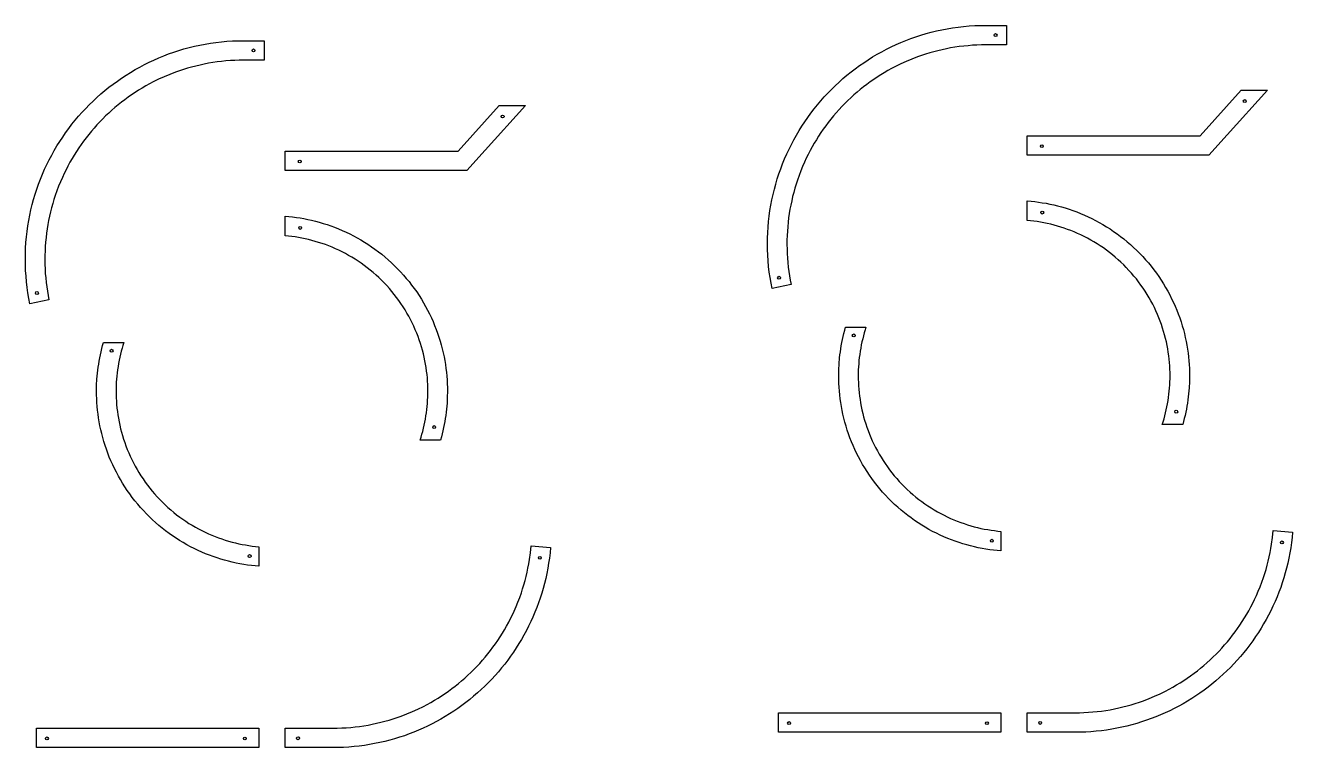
# Model space of a CAD drawing. Header units: millimetres. Extents: x -5172 to 15661, y -1212 to 2364.
# Drawn here: x -5105 to -2505, y 819 to 2301 of the extents above; entities that cross this region are included whole.
import ezdxf

# ---------------------------------------------------------------- set-up
doc = ezdxf.new("R2010")
doc.units = ezdxf.units.MM
doc.layers.get('0').update_dxf_attribs({"color": 18, "true_color": 0x000000})
doc.layers.add('TOP$Visible$Curves', color=1, linetype='Continuous', true_color=0xff0000)

msp = doc.modelspace()

# ---------------------------------------------------------------- linework, layer by layer
at = {"color": 7}
for centre in [(-3114.2, 2280.6), (-4637, 2249.1), (-2603, 2145.2), (-4125.8, 2113.7), (-3019.4, 2052.8), (-4542.2, 2021.3), (-3018.5, 1916.5), (-4541.3, 1885.1), (-3558.6, 1783), (-5081.4, 1751.6), (-3405.4, 1664.6), (-4928.3, 1633.1), (-2743.5, 1508.2), (-4266.3, 1476.7), (-3122, 1243.5), (-2526.7, 1240), (-4644.9, 1212), (-4049.5, 1208.5), (-3538.1, 869.6), (-3132, 869.4), (-3022.8, 869.9), (-5061, 838.1), (-4654.8, 837.9), (-4545.7, 838.4)]:
    msp.add_circle(centre, 3, dxfattribs=at)
at = {"layer": 'TOP$Visible$Curves', "color": 4, "lineweight": -3, "true_color": 0x00ffff}
for points in [[(-3134.1, 2260.6), (-3143.3, 2260.5), (-3152.5, 2260.2), (-3161.6, 2259.6), (-3170.8, 2258.9), (-3179.7, 2258), (-3188.7, 2257), (-3197.6, 2255.7), (-3206.5, 2254.2), (-3215.2, 2252.5), (-3223.8, 2250.7), (-3232.5, 2248.6), (-3241.1, 2246.4), (-3249.5, 2244), (-3257.9, 2241.5), (-3266.2, 2238.7), (-3274.5, 2235.8), (-3286.1, 2231.4), (-3297.5, 2226.6), (-3308.8, 2221.4), (-3320, 2215.9), (-3327.6, 2211.9), (-3335.1, 2207.7), (-3342.6, 2203.4), (-3349.9, 2198.9), (-3357.2, 2194.3), (-3364.3, 2189.5), (-3371.4, 2184.6), (-3378.4, 2179.5), (-3385.2, 2174.3), (-3391.9, 2168.9), (-3398.5, 2163.4), (-3404.9, 2157.8), (-3411.3, 2152), (-3417.5, 2146.2), (-3423.6, 2140.1), (-3429.6, 2134), (-3435.5, 2127.7), (-3441.2, 2121.3), (-3446.8, 2114.8), (-3452.3, 2108.2), (-3457.6, 2101.4), (-3462.7, 2094.6), (-3467.8, 2087.6), (-3472.7, 2080.6), (-3477.4, 2073.4), (-3482, 2066.1), (-3486.5, 2058.7), (-3490.8, 2051.2), (-3494.9, 2043.6), (-3498.9, 2035.9), (-3502.7, 2028.2), (-3506.3, 2020.3), (-3510.3, 2011.2), (-3514.1, 2002), (-3517.6, 1992.7), (-3520.9, 1983.3), (-3523.6, 1974.9), (-3526.2, 1966.5), (-3528.5, 1958), (-3530.7, 1949.5), (-3532.7, 1940.8), (-3534.6, 1932.1), (-3536.2, 1923.4), (-3537.6, 1914.6), (-3538.9, 1905.6), (-3540, 1896.6), (-3540.8, 1887.6), (-3541.5, 1878.6), (-3542, 1869.4), (-3542.3, 1860.1), (-3542.3, 1850.9), (-3542.2, 1841.7), (-3541.9, 1832.4), (-3541.3, 1823.2), (-3540.6, 1814), (-3539.6, 1804.8), (-3538.5, 1795.8), (-3537.1, 1786.8), (-3535.6, 1777.8), (-3533.8, 1768.9), (-3573, 1760.8), (-3575.1, 1771.9), (-3577, 1783.2), (-3578.6, 1794.5), (-3580, 1805.9), (-3581, 1817.4), (-3581.7, 1829), (-3582.2, 1840.6), (-3582.3, 1852.4), (-3582.2, 1863.9), (-3581.8, 1875.4), (-3581, 1886.8), (-3580, 1898.2), (-3578.7, 1909.4), (-3577.2, 1920.6), (-3575.3, 1931.7), (-3573.2, 1942.7), (-3570.9, 1953.6), (-3568.2, 1964.4), (-3565.3, 1975.1), (-3562.2, 1985.6), (-3558.8, 1996.1), (-3555.1, 2006.5), (-3551.3, 2016.7), (-3547.1, 2026.8), (-3542.8, 2036.8), (-3538.1, 2046.7), (-3533.3, 2056.4), (-3528.2, 2066), (-3523, 2075.5), (-3517.5, 2084.8), (-3511.7, 2093.9), (-3505.8, 2103), (-3499.7, 2111.8), (-3493.3, 2120.5), (-3486.7, 2129.1), (-3480, 2137.5), (-3473, 2145.7), (-3465.9, 2153.7), (-3458.6, 2161.6), (-3451.1, 2169.3), (-3443.4, 2176.8), (-3435.5, 2184.1), (-3427.5, 2191.3), (-3419.2, 2198.2), (-3410.9, 2205), (-3402.3, 2211.5), (-3393.6, 2217.9), (-3384.7, 2224), (-3375.7, 2229.9), (-3366.6, 2235.7), (-3357.2, 2241.2), (-3347.8, 2246.5), (-3338.2, 2251.5), (-3328.5, 2256.4), (-3318.6, 2261), (-3308.6, 2265.3), (-3298.5, 2269.5), (-3288.3, 2273.4), (-3277.9, 2277), (-3267.4, 2280.4), (-3256.8, 2283.6), (-3246.2, 2286.4), (-3235.4, 2289.1), (-3224.5, 2291.5), (-3213.5, 2293.6), (-3202.4, 2295.4), (-3191.2, 2297), (-3180, 2298.2), (-3168.6, 2299.3), (-3157.2, 2300), (-3145.7, 2300.4), (-3134.1, 2300.6), (-3092.1, 2300.6), (-3092.1, 2260.6)], [(-4657, 2229.1), (-4666.2, 2229), (-4675.3, 2228.7), (-4684.5, 2228.2), (-4693.6, 2227.5), (-4702.6, 2226.6), (-4711.5, 2225.5), (-4720.4, 2224.2), (-4729.3, 2222.7), (-4738, 2221), (-4746.7, 2219.2), (-4755.3, 2217.2), (-4763.9, 2214.9), (-4772.3, 2212.6), (-4780.7, 2210), (-4789.1, 2207.2), (-4797.3, 2204.3), (-4808.9, 2199.9), (-4820.4, 2195.1), (-4831.7, 2189.9), (-4842.8, 2184.4), (-4850.4, 2180.4), (-4858, 2176.3), (-4865.4, 2171.9), (-4872.8, 2167.4), (-4880, 2162.8), (-4887.2, 2158), (-4894.2, 2153.1), (-4901.2, 2148), (-4908, 2142.8), (-4914.7, 2137.4), (-4921.3, 2131.9), (-4927.8, 2126.3), (-4934.1, 2120.6), (-4940.4, 2114.7), (-4946.5, 2108.6), (-4952.5, 2102.5), (-4958.3, 2096.2), (-4964.1, 2089.8), (-4969.6, 2083.3), (-4975.1, 2076.7), (-4980.4, 2069.9), (-4985.6, 2063.1), (-4990.6, 2056.1), (-4995.5, 2049.1), (-5000.2, 2041.9), (-5004.9, 2034.6), (-5009.3, 2027.2), (-5013.6, 2019.7), (-5017.7, 2012.1), (-5021.7, 2004.4), (-5025.5, 1996.7), (-5029.1, 1988.8), (-5033.1, 1979.7), (-5036.9, 1970.5), (-5040.4, 1961.2), (-5043.7, 1951.8), (-5046.5, 1943.4), (-5049, 1935), (-5051.4, 1926.5), (-5053.6, 1918), (-5055.6, 1909.3), (-5057.4, 1900.6), (-5059, 1891.9), (-5060.5, 1883.1), (-5061.7, 1874.1), (-5062.8, 1865.2), (-5063.7, 1856.1), (-5064.4, 1847.1), (-5064.8, 1837.9), (-5065.1, 1828.7), (-5065.2, 1819.4), (-5065, 1810.2), (-5064.7, 1800.9), (-5064.2, 1791.7), (-5063.4, 1782.5), (-5062.4, 1773.3), (-5061.3, 1764.3), (-5060, 1755.3), (-5058.4, 1746.3), (-5056.7, 1737.4), (-5095.8, 1729.3), (-5098, 1740.4), (-5099.9, 1751.7), (-5101.5, 1763), (-5102.8, 1774.4), (-5103.8, 1785.9), (-5104.6, 1797.5), (-5105, 1809.1), (-5105.2, 1820.9), (-5105, 1832.4), (-5104.6, 1843.9), (-5103.9, 1855.4), (-5102.9, 1866.7), (-5101.6, 1878), (-5100, 1889.1), (-5098.2, 1900.2), (-5096.1, 1911.2), (-5093.7, 1922.1), (-5091.1, 1932.9), (-5088.2, 1943.6), (-5085, 1954.2), (-5081.6, 1964.6), (-5078, 1975), (-5074.1, 1985.2), (-5070, 1995.3), (-5065.6, 2005.3), (-5061, 2015.2), (-5056.2, 2024.9), (-5051.1, 2034.5), (-5045.8, 2044), (-5040.3, 2053.3), (-5034.6, 2062.4), (-5028.6, 2071.5), (-5022.5, 2080.3), (-5016.1, 2089), (-5009.6, 2097.6), (-5002.8, 2106), (-4995.9, 2114.2), (-4988.7, 2122.2), (-4981.4, 2130.1), (-4973.9, 2137.8), (-4966.2, 2145.3), (-4958.3, 2152.6), (-4950.3, 2159.8), (-4942.1, 2166.7), (-4933.7, 2173.5), (-4925.1, 2180), (-4916.4, 2186.4), (-4907.6, 2192.5), (-4898.6, 2198.5), (-4889.4, 2204.2), (-4880.1, 2209.7), (-4870.6, 2215), (-4861, 2220), (-4851.3, 2224.9), (-4841.4, 2229.5), (-4831.4, 2233.8), (-4821.3, 2238), (-4811.1, 2241.9), (-4800.7, 2245.5), (-4790.3, 2248.9), (-4779.7, 2252.1), (-4769, 2255), (-4758.2, 2257.6), (-4747.3, 2260), (-4736.3, 2262.1), (-4725.2, 2263.9), (-4714.1, 2265.5), (-4702.8, 2266.8), (-4691.5, 2267.8), (-4680.1, 2268.5), (-4668.6, 2268.9), (-4657, 2269.1), (-4615, 2269.1), (-4615, 2229.1)], [(-2676.6, 2034.1), (-3049.2, 2034.1), (-3049.2, 2074.1), (-2694.4, 2074.1), (-2610.2, 2167.3), (-2556.4, 2167.3), (-2639, 2075.8)], [(-4199.4, 2002.6), (-4572.1, 2002.6), (-4572.1, 2042.6), (-4217.2, 2042.6), (-4133.1, 2135.9), (-4079.2, 2135.9), (-4161.9, 2044.3)], [(-2730.4, 1481.6), (-2772.3, 1481.6), (-2770.4, 1487.4), (-2768.7, 1493.4), (-2767, 1499.4), (-2765.5, 1505.6), (-2764, 1511.9), (-2762.7, 1518.2), (-2761.5, 1524.6), (-2760.4, 1531), (-2759.4, 1537.4), (-2758.6, 1543.9), (-2757.8, 1550.3), (-2757.3, 1556.7), (-2756.8, 1563.1), (-2756.5, 1569.3), (-2756.3, 1575.5), (-2756.2, 1581.6), (-2756.3, 1588.4), (-2756.5, 1595.3), (-2756.9, 1602.2), (-2757.4, 1609.1), (-2758.1, 1616.1), (-2758.9, 1623.1), (-2759.9, 1630.1), (-2761.1, 1637.2), (-2762.4, 1644.3), (-2763.9, 1651.3), (-2765.6, 1658.4), (-2767.4, 1665.5), (-2769.5, 1672.6), (-2771.6, 1679.7), (-2774, 1686.8), (-2776.6, 1693.8), (-2779.3, 1700.9), (-2782.2, 1707.8), (-2785.3, 1714.8), (-2788.5, 1721.7), (-2791.9, 1728.5), (-2795.5, 1735.3), (-2799.3, 1742), (-2803.3, 1748.6), (-2807.4, 1755.1), (-2811.6, 1761.6), (-2816.1, 1768), (-2820.7, 1774.2), (-2825.4, 1780.4), (-2830.3, 1786.4), (-2835.4, 1792.3), (-2840.6, 1798.1), (-2846, 1803.8), (-2851.4, 1809.4), (-2857, 1814.8), (-2862.8, 1820), (-2868.6, 1825.1), (-2874.6, 1830.1), (-2880.7, 1834.9), (-2886.8, 1839.5), (-2893.1, 1844), (-2899.5, 1848.4), (-2905.9, 1852.5), (-2912.4, 1856.5), (-2919, 1860.3), (-2925.7, 1864), (-2932.4, 1867.5), (-2939.1, 1870.8), (-2945.9, 1873.9), (-2952.8, 1876.9), (-2959.7, 1879.6), (-2966.6, 1882.2), (-2973.5, 1884.7), (-2980.4, 1886.9), (-2987.4, 1889), (-2994.3, 1891), (-3001.2, 1892.7), (-3008.2, 1894.3), (-3015.1, 1895.7), (-3022, 1897), (-3028.8, 1898.1), (-3035.7, 1899), (-3042.5, 1899.8), (-3049.2, 1900.5), (-3049.2, 1940.6), (-3041.6, 1940), (-3033.9, 1939.1), (-3026.1, 1938.1), (-3018.4, 1936.9), (-3010.6, 1935.6), (-3002.7, 1934), (-2994.9, 1932.3), (-2987, 1930.4), (-2979.1, 1928.3), (-2971.2, 1926), (-2963.4, 1923.5), (-2955.5, 1920.8), (-2947.7, 1917.9), (-2939.9, 1914.8), (-2932.1, 1911.5), (-2924.4, 1908), (-2916.7, 1904.3), (-2909.1, 1900.5), (-2901.5, 1896.4), (-2894, 1892.1), (-2886.6, 1887.6), (-2879.3, 1883), (-2872, 1878.1), (-2864.9, 1873.1), (-2857.9, 1867.8), (-2851, 1862.4), (-2844.2, 1856.9), (-2837.5, 1851.1), (-2831, 1845.2), (-2824.6, 1839.1), (-2818.4, 1832.8), (-2812.3, 1826.5), (-2806.4, 1819.9), (-2800.6, 1813.2), (-2795, 1806.4), (-2789.6, 1799.4), (-2784.4, 1792.4), (-2779.3, 1785.2), (-2774.4, 1777.9), (-2769.8, 1770.5), (-2765.3, 1763), (-2761, 1755.4), (-2756.9, 1747.8), (-2753, 1740), (-2749.3, 1732.3), (-2745.8, 1724.4), (-2742.5, 1716.5), (-2739.4, 1708.6), (-2736.5, 1700.6), (-2733.8, 1692.6), (-2731.3, 1684.6), (-2729, 1676.6), (-2726.9, 1668.5), (-2725, 1660.5), (-2723.3, 1652.5), (-2721.8, 1644.5), (-2720.4, 1636.5), (-2719.3, 1628.5), (-2718.4, 1620.6), (-2717.6, 1612.7), (-2717, 1604.8), (-2716.6, 1597), (-2716.3, 1589.3), (-2716.2, 1581.6), (-2716.4, 1569.5), (-2717.1, 1557.2), (-2718.1, 1544.8), (-2718.8, 1538.5), (-2719.6, 1532.2), (-2720.6, 1525.9), (-2721.6, 1519.6), (-2722.8, 1513.3), (-2724.1, 1507), (-2725.5, 1500.6), (-2727, 1494.3), (-2728.6, 1488)], [(-4253.2, 1450.1), (-4295.1, 1450.1), (-4293.3, 1455.9), (-4291.5, 1461.9), (-4289.8, 1467.9), (-4288.3, 1474.1), (-4286.8, 1480.4), (-4285.5, 1486.7), (-4284.3, 1493.1), (-4283.2, 1499.5), (-4282.2, 1506), (-4281.4, 1512.4), (-4280.7, 1518.8), (-4280.1, 1525.2), (-4279.7, 1531.6), (-4279.3, 1537.9), (-4279.1, 1544), (-4279.1, 1550.1), (-4279.1, 1556.9), (-4279.4, 1563.8), (-4279.7, 1570.7), (-4280.3, 1577.6), (-4280.9, 1584.6), (-4281.8, 1591.6), (-4282.8, 1598.6), (-4283.9, 1605.7), (-4285.3, 1612.8), (-4286.8, 1619.9), (-4288.4, 1627), (-4290.3, 1634.1), (-4292.3, 1641.2), (-4294.5, 1648.2), (-4296.9, 1655.3), (-4299.4, 1662.4), (-4302.1, 1669.4), (-4305, 1676.4), (-4308.1, 1683.3), (-4311.3, 1690.2), (-4314.8, 1697), (-4318.4, 1703.8), (-4322.1, 1710.5), (-4326.1, 1717.1), (-4330.2, 1723.6), (-4334.5, 1730.1), (-4338.9, 1736.5), (-4343.5, 1742.7), (-4348.3, 1748.9), (-4353.2, 1754.9), (-4358.2, 1760.9), (-4363.5, 1766.7), (-4368.8, 1772.3), (-4374.3, 1777.9), (-4379.9, 1783.3), (-4385.6, 1788.5), (-4391.5, 1793.6), (-4397.4, 1798.6), (-4403.5, 1803.4), (-4409.7, 1808.1), (-4415.9, 1812.6), (-4422.3, 1816.9), (-4428.7, 1821), (-4435.3, 1825), (-4441.8, 1828.8), (-4448.5, 1832.5), (-4455.2, 1836), (-4462, 1839.3), (-4468.8, 1842.4), (-4475.6, 1845.4), (-4482.5, 1848.1), (-4489.4, 1850.8), (-4496.3, 1853.2), (-4503.3, 1855.5), (-4510.2, 1857.5), (-4517.1, 1859.5), (-4524.1, 1861.2), (-4531, 1862.8), (-4537.9, 1864.2), (-4544.8, 1865.5), (-4551.7, 1866.6), (-4558.5, 1867.6), (-4565.3, 1868.4), (-4572.1, 1869), (-4572.1, 1909.1), (-4564.4, 1908.5), (-4556.7, 1907.6), (-4549, 1906.6), (-4541.2, 1905.5), (-4533.4, 1904.1), (-4525.6, 1902.5), (-4517.7, 1900.8), (-4509.8, 1898.9), (-4502, 1896.8), (-4494.1, 1894.5), (-4486.2, 1892), (-4478.4, 1889.3), (-4470.5, 1886.4), (-4462.7, 1883.3), (-4454.9, 1880), (-4447.2, 1876.5), (-4439.5, 1872.9), (-4431.9, 1869), (-4424.3, 1864.9), (-4416.9, 1860.6), (-4409.4, 1856.1), (-4402.1, 1851.5), (-4394.9, 1846.6), (-4387.8, 1841.6), (-4380.7, 1836.4), (-4373.8, 1831), (-4367, 1825.4), (-4360.4, 1819.6), (-4353.8, 1813.7), (-4347.5, 1807.6), (-4341.2, 1801.4), (-4335.1, 1795), (-4329.2, 1788.4), (-4323.5, 1781.7), (-4317.9, 1774.9), (-4312.5, 1768), (-4307.2, 1760.9), (-4302.2, 1753.7), (-4297.3, 1746.4), (-4292.6, 1739), (-4288.1, 1731.5), (-4283.8, 1723.9), (-4279.7, 1716.3), (-4275.8, 1708.6), (-4272.1, 1700.8), (-4268.6, 1692.9), (-4265.3, 1685), (-4262.2, 1677.1), (-4259.3, 1669.1), (-4256.6, 1661.1), (-4254.1, 1653.1), (-4251.8, 1645.1), (-4249.7, 1637), (-4247.8, 1629), (-4246.1, 1621), (-4244.6, 1613), (-4243.3, 1605), (-4242.1, 1597), (-4241.2, 1589.1), (-4240.4, 1581.2), (-4239.8, 1573.4), (-4239.4, 1565.6), (-4239.2, 1557.8), (-4239.1, 1550.1), (-4239.3, 1538), (-4239.9, 1525.7), (-4241, 1513.3), (-4241.7, 1507), (-4242.5, 1500.7), (-4243.4, 1494.5), (-4244.5, 1488.2), (-4245.6, 1481.8), (-4246.9, 1475.5), (-4248.3, 1469.2), (-4249.8, 1462.8), (-4251.5, 1456.5)], [(-3103.2, 1222.6), (-3110.9, 1223.3), (-3118.6, 1224.1), (-3126.3, 1225.1), (-3134.1, 1226.3), (-3141.9, 1227.7), (-3149.8, 1229.2), (-3157.6, 1230.9), (-3165.5, 1232.9), (-3173.4, 1235), (-3181.2, 1237.3), (-3189.1, 1239.8), (-3196.9, 1242.5), (-3204.8, 1245.4), (-3212.6, 1248.4), (-3220.4, 1251.7), (-3228.1, 1255.2), (-3235.8, 1258.9), (-3243.4, 1262.8), (-3251, 1266.9), (-3258.5, 1271.1), (-3265.9, 1275.6), (-3273.2, 1280.3), (-3280.4, 1285.1), (-3287.6, 1290.2), (-3294.6, 1295.4), (-3301.5, 1300.8), (-3308.3, 1306.4), (-3314.9, 1312.1), (-3321.5, 1318.1), (-3327.9, 1324.2), (-3334.1, 1330.4), (-3340.2, 1336.8), (-3346.1, 1343.3), (-3351.9, 1350), (-3357.4, 1356.9), (-3362.9, 1363.8), (-3368.1, 1370.9), (-3373.2, 1378.1), (-3378, 1385.4), (-3382.7, 1392.8), (-3387.2, 1400.2), (-3391.5, 1407.8), (-3395.6, 1415.5), (-3399.5, 1423.2), (-3403.2, 1431), (-3406.7, 1438.8), (-3410, 1446.7), (-3413.1, 1454.7), (-3416, 1462.6), (-3418.7, 1470.6), (-3421.2, 1478.7), (-3423.5, 1486.7), (-3425.6, 1494.7), (-3427.5, 1502.8), (-3429.2, 1510.8), (-3430.7, 1518.8), (-3432, 1526.8), (-3433.2, 1534.7), (-3434.1, 1542.7), (-3434.9, 1550.6), (-3435.5, 1558.4), (-3435.9, 1566.2), (-3436.2, 1573.9), (-3436.2, 1581.6), (-3436, 1593.8), (-3435.4, 1606.1), (-3434.3, 1618.5), (-3433.6, 1624.7), (-3432.8, 1631), (-3431.9, 1637.3), (-3430.9, 1643.6), (-3429.7, 1649.9), (-3428.4, 1656.3), (-3427, 1662.6), (-3425.5, 1668.9), (-3423.8, 1675.3), (-3422.1, 1681.6), (-3380.2, 1681.6), (-3382.1, 1675.8), (-3383.8, 1669.9), (-3385.5, 1663.8), (-3387, 1657.7), (-3388.5, 1651.4), (-3389.8, 1645.1), (-3391, 1638.7), (-3392.1, 1632.2), (-3393.1, 1625.8), (-3393.9, 1619.4), (-3394.6, 1612.9), (-3395.2, 1606.5), (-3395.7, 1600.2), (-3396, 1593.9), (-3396.2, 1587.7), (-3396.2, 1581.6), (-3396.2, 1574.8), (-3395.9, 1568), (-3395.6, 1561.1), (-3395.1, 1554.2), (-3394.4, 1547.2), (-3393.5, 1540.2), (-3392.5, 1533.1), (-3391.4, 1526.1), (-3390, 1519), (-3388.5, 1511.9), (-3386.9, 1504.8), (-3385, 1497.7), (-3383, 1490.6), (-3380.8, 1483.5), (-3378.5, 1476.5), (-3375.9, 1469.4), (-3373.2, 1462.4), (-3370.3, 1455.4), (-3367.2, 1448.5), (-3364, 1441.6), (-3360.5, 1434.8), (-3356.9, 1428), (-3353.2, 1421.3), (-3349.2, 1414.7), (-3345.1, 1408.1), (-3340.8, 1401.7), (-3336.4, 1395.3), (-3331.8, 1389), (-3327, 1382.9), (-3322.1, 1376.8), (-3317.1, 1370.9), (-3311.9, 1365.1), (-3306.5, 1359.4), (-3301, 1353.9), (-3295.4, 1348.5), (-3289.7, 1343.2), (-3283.9, 1338.1), (-3277.9, 1333.2), (-3271.8, 1328.3), (-3265.6, 1323.7), (-3259.4, 1319.2), (-3253, 1314.9), (-3246.6, 1310.7), (-3240.1, 1306.7), (-3233.5, 1302.9), (-3226.8, 1299.3), (-3220.1, 1295.8), (-3213.3, 1292.5), (-3206.5, 1289.4), (-3199.7, 1286.4), (-3192.8, 1283.6), (-3185.9, 1281), (-3179, 1278.6), (-3172.1, 1276.3), (-3165.1, 1274.2), (-3158.2, 1272.3), (-3151.2, 1270.5), (-3144.3, 1268.9), (-3137.4, 1267.5), (-3130.5, 1266.3), (-3123.6, 1265.2), (-3116.8, 1264.2), (-3110, 1263.4), (-3103.2, 1262.8)], [(-4626.1, 1191.2), (-4633.7, 1191.8), (-4641.4, 1192.6), (-4649.2, 1193.6), (-4657, 1194.8), (-4664.8, 1196.2), (-4672.6, 1197.7), (-4680.5, 1199.5), (-4688.3, 1201.4), (-4696.2, 1203.5), (-4704.1, 1205.8), (-4711.9, 1208.3), (-4719.8, 1211), (-4727.6, 1213.9), (-4735.4, 1217), (-4743.2, 1220.2), (-4750.9, 1223.7), (-4758.6, 1227.4), (-4766.2, 1231.3), (-4773.8, 1235.4), (-4781.3, 1239.7), (-4788.7, 1244.1), (-4796, 1248.8), (-4803.3, 1253.6), (-4810.4, 1258.7), (-4817.4, 1263.9), (-4824.3, 1269.3), (-4831.1, 1274.9), (-4837.8, 1280.7), (-4844.3, 1286.6), (-4850.7, 1292.7), (-4856.9, 1298.9), (-4863, 1305.3), (-4868.9, 1311.9), (-4874.7, 1318.5), (-4880.3, 1325.4), (-4885.7, 1332.3), (-4890.9, 1339.4), (-4896, 1346.6), (-4900.9, 1353.9), (-4905.6, 1361.3), (-4910, 1368.8), (-4914.3, 1376.3), (-4918.4, 1384), (-4922.3, 1391.7), (-4926, 1399.5), (-4929.6, 1407.4), (-4932.9, 1415.2), (-4936, 1423.2), (-4938.8, 1431.2), (-4941.5, 1439.2), (-4944, 1447.2), (-4946.3, 1455.2), (-4948.4, 1463.2), (-4950.3, 1471.3), (-4952, 1479.3), (-4953.6, 1487.3), (-4954.9, 1495.3), (-4956, 1503.3), (-4957, 1511.2), (-4957.7, 1519.1), (-4958.3, 1526.9), (-4958.7, 1534.7), (-4959, 1542.5), (-4959.1, 1550.1), (-4958.9, 1562.3), (-4958.2, 1574.6), (-4957.2, 1587), (-4956.5, 1593.3), (-4955.7, 1599.5), (-4954.7, 1605.8), (-4953.7, 1612.1), (-4952.5, 1618.4), (-4951.3, 1624.8), (-4949.9, 1631.1), (-4948.3, 1637.5), (-4946.7, 1643.8), (-4944.9, 1650.1), (-4903.1, 1650.1), (-4904.9, 1644.3), (-4906.6, 1638.4), (-4908.3, 1632.3), (-4909.9, 1626.2), (-4911.3, 1619.9), (-4912.6, 1613.6), (-4913.9, 1607.2), (-4914.9, 1600.8), (-4915.9, 1594.3), (-4916.8, 1587.9), (-4917.5, 1581.4), (-4918.1, 1575), (-4918.5, 1568.7), (-4918.8, 1562.4), (-4919, 1556.2), (-4919.1, 1550.1), (-4919, 1543.3), (-4918.8, 1536.5), (-4918.4, 1529.6), (-4917.9, 1522.7), (-4917.2, 1515.7), (-4916.4, 1508.7), (-4915.4, 1501.6), (-4914.2, 1494.6), (-4912.9, 1487.5), (-4911.4, 1480.4), (-4909.7, 1473.3), (-4907.9, 1466.2), (-4905.9, 1459.1), (-4903.7, 1452), (-4901.3, 1445), (-4898.8, 1437.9), (-4896, 1430.9), (-4893.1, 1423.9), (-4890.1, 1417), (-4886.8, 1410.1), (-4883.4, 1403.3), (-4879.8, 1396.5), (-4876, 1389.8), (-4872.1, 1383.2), (-4868, 1376.6), (-4863.7, 1370.2), (-4859.2, 1363.8), (-4854.6, 1357.5), (-4849.9, 1351.4), (-4845, 1345.3), (-4839.9, 1339.4), (-4834.7, 1333.6), (-4829.4, 1327.9), (-4823.9, 1322.4), (-4818.3, 1317), (-4812.5, 1311.7), (-4806.7, 1306.6), (-4800.7, 1301.7), (-4794.7, 1296.9), (-4788.5, 1292.2), (-4782.2, 1287.7), (-4775.9, 1283.4), (-4769.4, 1279.2), (-4762.9, 1275.2), (-4756.3, 1271.4), (-4749.7, 1267.8), (-4742.9, 1264.3), (-4736.2, 1261), (-4729.4, 1257.9), (-4722.5, 1254.9), (-4715.7, 1252.1), (-4708.8, 1249.5), (-4701.8, 1247.1), (-4694.9, 1244.8), (-4688, 1242.7), (-4681, 1240.8), (-4674.1, 1239.1), (-4667.2, 1237.5), (-4660.2, 1236), (-4653.3, 1234.8), (-4646.5, 1233.7), (-4639.6, 1232.7), (-4632.8, 1231.9), (-4626.1, 1231.3)], [(-3103.2, 850.7), (-3559.4, 850.7), (-3559.4, 890.7), (-3103.2, 890.7)], [(-4626.1, 819.2), (-5082.2, 819.2), (-5082.2, 859.2), (-4626.1, 859.2)]]:
    msp.add_lwpolyline(points, close=True, dxfattribs=at)
for points in [[(-2504.7, 1261), (-2505.7, 1250.3), (-2507, 1239.6), (-2508.5, 1229), (-2510.3, 1218.5), (-2512.3, 1208.1), (-2514.6, 1197.8), (-2517.1, 1187.5), (-2519.8, 1177.4), (-2522.7, 1167.3), (-2525.9, 1157.4), (-2529.3, 1147.5), (-2533, 1137.8), (-2536.8, 1128.2), (-2540.9, 1118.6), (-2545.1, 1109.2), (-2549.6, 1099.9), (-2554.3, 1090.8), (-2559.2, 1081.7), (-2564.3, 1072.8), (-2569.5, 1064), (-2575, 1055.3), (-2580.7, 1046.8), (-2586.5, 1038.4), (-2592.6, 1030.2), (-2598.8, 1022.1), (-2605.2, 1014.1), (-2611.8, 1006.3), (-2618.5, 998.7), (-2625.4, 991.2), (-2632.5, 983.8), (-2639.8, 976.7), (-2647.2, 969.7), (-2654.8, 962.8), (-2662.5, 956.1), (-2670.4, 949.7), (-2678.4, 943.3), (-2686.6, 937.2), (-2694.9, 931.2), (-2703.3, 925.5), (-2711.9, 919.9), (-2720.6, 914.5), (-2729.5, 909.3), (-2738.5, 904.3), (-2747.6, 899.6), (-2756.8, 895), (-2766.2, 890.6), (-2775.6, 886.4), (-2785.2, 882.5), (-2794.9, 878.7), (-2804.7, 875.2), (-2814.6, 871.9), (-2824.6, 868.8), (-2834.7, 866), (-2844.9, 863.4), (-2855.2, 861), (-2865.5, 858.9), (-2876, 857), (-2886.5, 855.3), (-2897.1, 853.9), (-2907.8, 852.8), (-2918.6, 851.8), (-2929.4, 851.2), (-2940.4, 850.8), (-2951.3, 850.7), (-2951.3, 850.7), (-3049.2, 850.7), (-3049.2, 890.7), (-2951.3, 890.7), (-2942.2, 890.8), (-2933, 891.1), (-2923.8, 891.6), (-2914.7, 892.3), (-2905.7, 893.2), (-2896.8, 894.3), (-2887.9, 895.6), (-2879, 897), (-2870.3, 898.7), (-2861.6, 900.6), (-2853, 902.6), (-2844.4, 904.8), (-2836, 907.2), (-2827.6, 909.8), (-2819.2, 912.5), (-2811, 915.4), (-2799.4, 919.9), (-2787.9, 924.7), (-2776.7, 929.8), (-2765.5, 935.3), (-2757.9, 939.3), (-2750.4, 943.5), (-2742.9, 947.8), (-2735.6, 952.3), (-2728.3, 956.9), (-2721.1, 961.7), (-2714.1, 966.7), (-2707.1, 971.7), (-2700.3, 977), (-2693.6, 982.3), (-2687, 987.8), (-2680.5, 993.4), (-2674.2, 999.2), (-2667.9, 1005.1), (-2661.8, 1011.1), (-2655.8, 1017.2), (-2650, 1023.5), (-2644.3, 1029.9), (-2638.7, 1036.4), (-2633.2, 1043.1), (-2627.9, 1049.8), (-2622.7, 1056.6), (-2617.7, 1063.6), (-2612.8, 1070.7), (-2608.1, 1077.9), (-2603.5, 1085.2), (-2599, 1092.6), (-2594.7, 1100.1), (-2590.6, 1107.7), (-2586.6, 1115.3), (-2582.8, 1123.1), (-2579.2, 1130.9), (-2575.2, 1140), (-2571.4, 1149.2), (-2567.9, 1158.5), (-2564.6, 1167.9), (-2561.8, 1176.3), (-2559.3, 1184.7), (-2556.9, 1193.2), (-2554.8, 1201.7), (-2552.7, 1210.4), (-2550.9, 1219.1), (-2549.3, 1227.9), (-2547.8, 1236.7), (-2546, 1250.5), (-2544.6, 1264.3), (-2504.7, 1261)], [(-4027.6, 1229.5), (-4028.6, 1218.8), (-4029.9, 1208.1), (-4031.4, 1197.5), (-4033.2, 1187), (-4035.2, 1176.6), (-4037.4, 1166.3), (-4039.9, 1156), (-4042.6, 1145.9), (-4045.6, 1135.8), (-4048.8, 1125.9), (-4052.2, 1116), (-4055.8, 1106.3), (-4059.6, 1096.7), (-4063.7, 1087.1), (-4068, 1077.7), (-4072.4, 1068.4), (-4077.1, 1059.3), (-4082, 1050.2), (-4087.1, 1041.3), (-4092.4, 1032.5), (-4097.9, 1023.8), (-4103.5, 1015.3), (-4109.4, 1006.9), (-4115.4, 998.7), (-4121.6, 990.6), (-4128, 982.6), (-4134.6, 974.8), (-4141.4, 967.2), (-4148.3, 959.7), (-4155.4, 952.3), (-4162.6, 945.2), (-4170, 938.2), (-4177.6, 931.3), (-4185.3, 924.7), (-4193.2, 918.2), (-4201.2, 911.8), (-4209.4, 905.7), (-4217.7, 899.8), (-4226.2, 894), (-4234.8, 888.4), (-4243.5, 883), (-4252.3, 877.8), (-4261.3, 872.9), (-4270.4, 868.1), (-4279.7, 863.5), (-4289, 859.1), (-4298.5, 854.9), (-4308, 851), (-4317.7, 847.2), (-4327.5, 843.7), (-4337.4, 840.4), (-4347.4, 837.4), (-4357.5, 834.5), (-4367.7, 831.9), (-4378, 829.5), (-4388.4, 827.4), (-4398.8, 825.5), (-4409.4, 823.8), (-4420, 822.4), (-4430.7, 821.3), (-4441.4, 820.4), (-4452.3, 819.7), (-4463.2, 819.3), (-4474.2, 819.2), (-4474.2, 819.2), (-4572.1, 819.2), (-4572.1, 859.2), (-4474.2, 859.2), (-4465, 859.3), (-4455.8, 859.6), (-4446.7, 860.1), (-4437.5, 860.8), (-4428.6, 861.7), (-4419.7, 862.8), (-4410.7, 864.1), (-4401.9, 865.6), (-4393.2, 867.2), (-4384.5, 869.1), (-4375.8, 871.1), (-4367.3, 873.3), (-4358.8, 875.7), (-4350.4, 878.3), (-4342.1, 881), (-4333.8, 883.9), (-4322.2, 888.4), (-4310.8, 893.2), (-4299.5, 898.3), (-4288.4, 903.8), (-4280.7, 907.8), (-4273.2, 912), (-4265.8, 916.3), (-4258.4, 920.8), (-4251.1, 925.4), (-4244, 930.2), (-4236.9, 935.2), (-4230, 940.3), (-4223.1, 945.5), (-4216.4, 950.8), (-4209.9, 956.3), (-4203.4, 961.9), (-4197, 967.7), (-4190.8, 973.6), (-4184.7, 979.6), (-4178.7, 985.8), (-4172.8, 992), (-4167.1, 998.4), (-4161.5, 1004.9), (-4156.1, 1011.6), (-4150.7, 1018.3), (-4145.6, 1025.2), (-4140.5, 1032.1), (-4135.7, 1039.2), (-4130.9, 1046.4), (-4126.3, 1053.7), (-4121.9, 1061.1), (-4117.6, 1068.6), (-4113.4, 1076.2), (-4109.5, 1083.8), (-4105.7, 1091.6), (-4102, 1099.4), (-4098, 1108.5), (-4094.3, 1117.8), (-4090.7, 1127.1), (-4087.4, 1136.5), (-4084.7, 1144.8), (-4082.1, 1153.2), (-4079.8, 1161.7), (-4077.6, 1170.2), (-4075.6, 1178.9), (-4073.8, 1187.6), (-4072.1, 1196.4), (-4070.7, 1205.2), (-4068.8, 1219), (-4067.4, 1232.8), (-4027.6, 1229.5)]]:
    msp.add_lwpolyline(points, dxfattribs=at)

doc.saveas('drawing.dxf')
